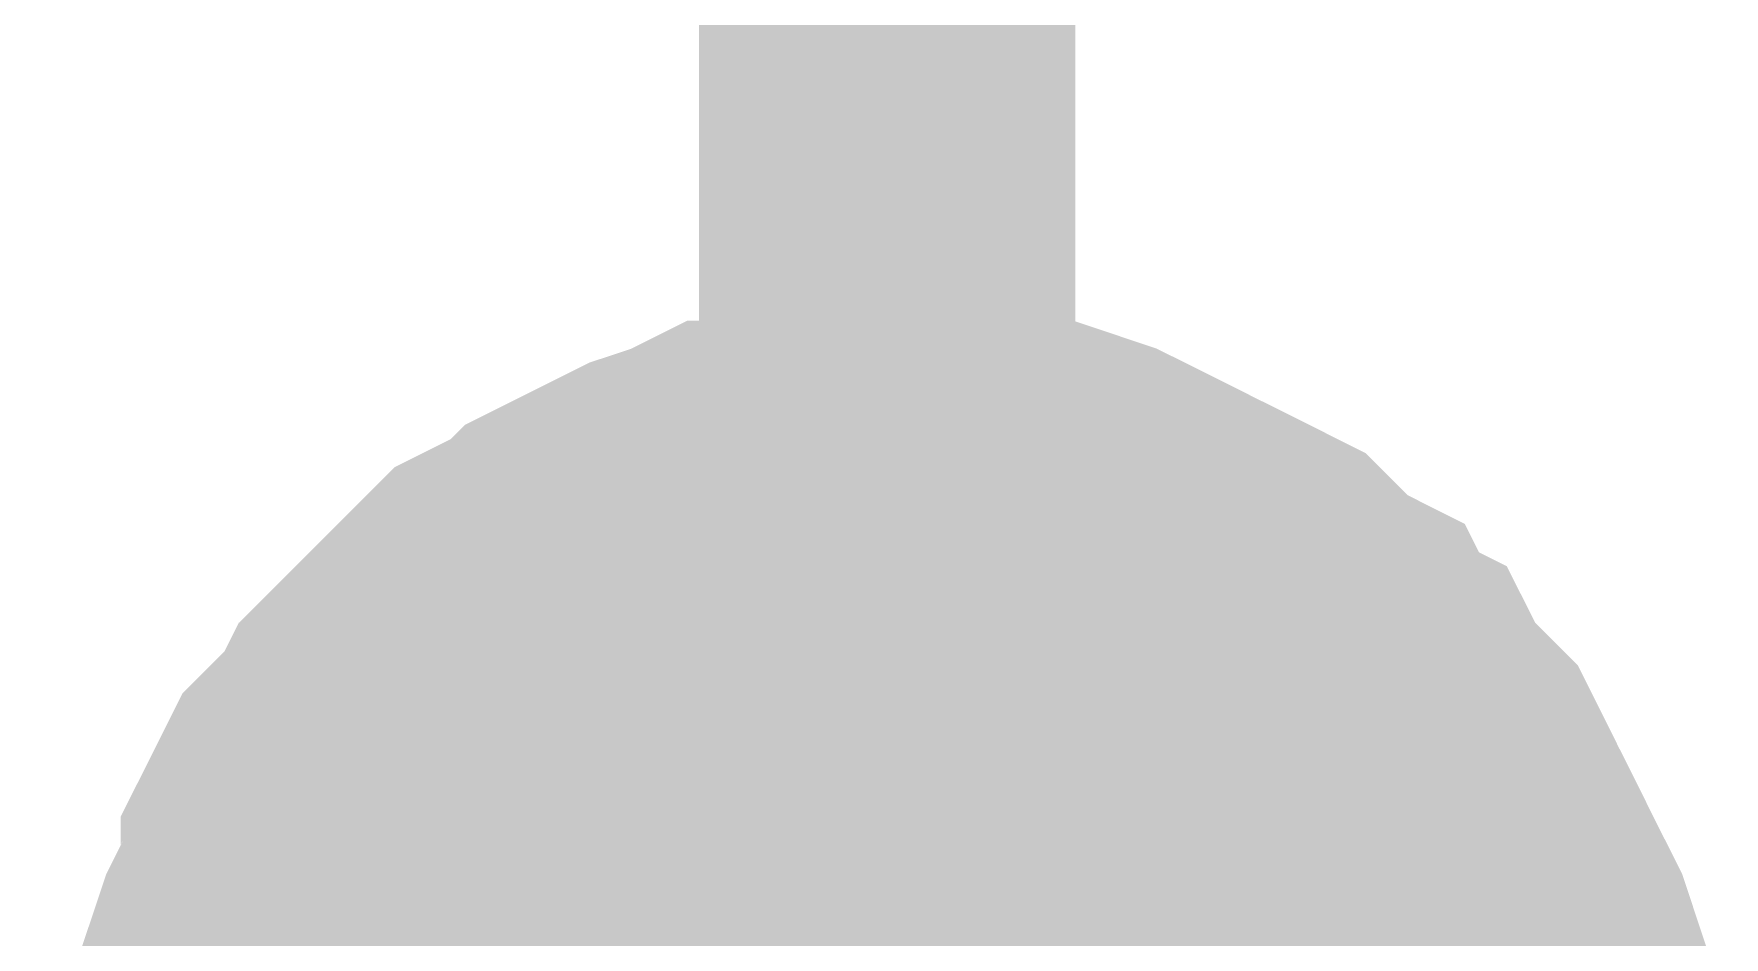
# Model space of a CAD drawing. Header units: inches. Extents: x 0 to 432, y 0 to 280.
# Drawn here: x 215.221 to 216.566, y 185.57 to 186.289 of the extents above; entities that cross this region are included whole.
import ezdxf

# ---------------------------------------------------------------- set-up
doc = ezdxf.new("R2010")
doc.units = ezdxf.units.IN
doc.layers.add('Sheet', color=255, linetype='Continuous')

msp = doc.modelspace()

# ---------------------------------------------------------------- linework, layer by layer
at = {"layer": 'Sheet'}
for points in [[(208.2855, 185.4057, 0.2997, 0.2997, 0), (215.9, 185.4057, 0.2997, 0.2997, 0), (215.9, 190.4929, 0.2997, 0.2997, 0)], [(215.3946, 185.4057, 0.2997, 0.2997, 0), (215.3946, 185.4282, 0.2997, 0.2997, 0), (215.3946, 185.4619, 0.2997, 0.2997, 0), (215.4058, 185.4843, 0.2997, 0.2997, 0), (215.4058, 185.5068, 0.2997, 0.2997, 0), (215.4058, 185.5292, 0.2997, 0.2997, 0), (215.4171, 185.5629, 0.2997, 0.2997, 0), (215.4283, 185.5854, 0.2997, 0.2997, 0), (215.4395, 185.6078, 0.2997, 0.2997, 0), (215.4395, 185.6303, 0.2997, 0.2997, 0), (215.4508, 185.6528, 0.2997, 0.2997, 0), (215.462, 185.6752, 0.2997, 0.2997, 0), (215.4845, 185.6977, 0.2997, 0.2997, 0), (215.4957, 185.7089, 0.2997, 0.2997, 0), (215.5069, 185.7314, 0.2997, 0.2997, 0), (215.5294, 185.7538, 0.2997, 0.2997, 0), (215.5406, 185.7651, 0.2997, 0.2997, 0), (215.5631, 185.7875, 0.2997, 0.2997, 0), (215.5743, 185.7988, 0.2997, 0.2997, 0), (215.5968, 185.8212, 0.2997, 0.2997, 0), (215.6192, 185.8324, 0.2997, 0.2997, 0), (215.6417, 185.8437, 0.2997, 0.2997, 0), (215.6529, 185.8549, 0.2997, 0.2997, 0), (215.6754, 185.8661, 0.2997, 0.2997, 0), (215.6978, 185.8774, 0.2997, 0.2997, 0), (215.7203, 185.8886, 0.2997, 0.2997, 0), (215.754, 185.8998, 0.2997, 0.2997, 0), (215.7765, 185.9111, 0.2997, 0.2997, 0), (215.7989, 185.9111, 0.2997, 0.2997, 0), (215.8214, 185.9111, 0.2997, 0.2997, 0), (215.8438, 185.9223, 0.2997, 0.2997, 0), (215.8775, 185.9223, 0.2997, 0.2997, 0), (215.9, 185.9223, 0.2997, 0.2997, 0)], [(215.3946, 185.4057, 0.2997, 0.2997, 0), (215.3946, 185.4282, 0.2997, 0.2997, 0), (215.3946, 185.4619, 0.2997, 0.2997, 0), (215.4058, 185.4843, 0.2997, 0.2997, 0), (215.4058, 185.5068, 0.2997, 0.2997, 0), (215.4058, 185.5292, 0.2997, 0.2997, 0), (215.4171, 185.5629, 0.2997, 0.2997, 0), (215.4283, 185.5854, 0.2997, 0.2997, 0), (215.4395, 185.6078, 0.2997, 0.2997, 0), (215.4395, 185.6303, 0.2997, 0.2997, 0), (215.4508, 185.6528, 0.2997, 0.2997, 0), (215.462, 185.6752, 0.2997, 0.2997, 0), (215.4845, 185.6977, 0.2997, 0.2997, 0), (215.4957, 185.7089, 0.2997, 0.2997, 0), (215.5069, 185.7314, 0.2997, 0.2997, 0), (215.5294, 185.7538, 0.2997, 0.2997, 0), (215.5406, 185.7651, 0.2997, 0.2997, 0), (215.5631, 185.7875, 0.2997, 0.2997, 0), (215.5743, 185.7988, 0.2997, 0.2997, 0), (215.5968, 185.8212, 0.2997, 0.2997, 0), (215.6192, 185.8324, 0.2997, 0.2997, 0), (215.6417, 185.8437, 0.2997, 0.2997, 0), (215.6529, 185.8549, 0.2997, 0.2997, 0), (215.6754, 185.8661, 0.2997, 0.2997, 0), (215.6978, 185.8774, 0.2997, 0.2997, 0), (215.7203, 185.8886, 0.2997, 0.2997, 0), (215.754, 185.8998, 0.2997, 0.2997, 0), (215.7765, 185.9111, 0.2997, 0.2997, 0), (215.7989, 185.9111, 0.2997, 0.2997, 0), (215.8214, 185.9111, 0.2997, 0.2997, 0), (215.8438, 185.9223, 0.2997, 0.2997, 0), (215.8775, 185.9223, 0.2997, 0.2997, 0), (215.9, 185.9223, 0.2997, 0.2997, 0)], [(215.3946, 185.4057, 0.2997, 0.2997, 0), (215.3946, 185.4282, 0.2997, 0.2997, 0), (215.3946, 185.4619, 0.2997, 0.2997, 0), (215.4058, 185.4843, 0.2997, 0.2997, 0), (215.4058, 185.5068, 0.2997, 0.2997, 0), (215.4058, 185.5292, 0.2997, 0.2997, 0), (215.4171, 185.5629, 0.2997, 0.2997, 0), (215.4283, 185.5854, 0.2997, 0.2997, 0), (215.4395, 185.6078, 0.2997, 0.2997, 0), (215.4395, 185.6303, 0.2997, 0.2997, 0), (215.4508, 185.6528, 0.2997, 0.2997, 0), (215.462, 185.6752, 0.2997, 0.2997, 0), (215.4845, 185.6977, 0.2997, 0.2997, 0), (215.4957, 185.7089, 0.2997, 0.2997, 0), (215.5069, 185.7314, 0.2997, 0.2997, 0), (215.5294, 185.7538, 0.2997, 0.2997, 0), (215.5406, 185.7651, 0.2997, 0.2997, 0), (215.5631, 185.7875, 0.2997, 0.2997, 0), (215.5743, 185.7988, 0.2997, 0.2997, 0), (215.5968, 185.8212, 0.2997, 0.2997, 0), (215.6192, 185.8324, 0.2997, 0.2997, 0), (215.6417, 185.8437, 0.2997, 0.2997, 0), (215.6529, 185.8549, 0.2997, 0.2997, 0), (215.6754, 185.8661, 0.2997, 0.2997, 0), (215.6978, 185.8774, 0.2997, 0.2997, 0), (215.7203, 185.8886, 0.2997, 0.2997, 0), (215.754, 185.8998, 0.2997, 0.2997, 0), (215.7765, 185.9111, 0.2997, 0.2997, 0), (215.7989, 185.9111, 0.2997, 0.2997, 0), (215.8214, 185.9111, 0.2997, 0.2997, 0), (215.8438, 185.9223, 0.2997, 0.2997, 0), (215.8775, 185.9223, 0.2997, 0.2997, 0), (215.9, 185.9223, 0.2997, 0.2997, 0)], [(215.3946, 185.4057, 0.2997, 0.2997, 0), (215.3946, 185.4282, 0.2997, 0.2997, 0), (215.3946, 185.4619, 0.2997, 0.2997, 0), (215.4058, 185.4843, 0.2997, 0.2997, 0), (215.4058, 185.5068, 0.2997, 0.2997, 0), (215.4058, 185.5292, 0.2997, 0.2997, 0), (215.4171, 185.5629, 0.2997, 0.2997, 0), (215.4283, 185.5854, 0.2997, 0.2997, 0), (215.4395, 185.6078, 0.2997, 0.2997, 0), (215.4395, 185.6303, 0.2997, 0.2997, 0), (215.4508, 185.6528, 0.2997, 0.2997, 0), (215.462, 185.6752, 0.2997, 0.2997, 0), (215.4845, 185.6977, 0.2997, 0.2997, 0), (215.4957, 185.7089, 0.2997, 0.2997, 0), (215.5069, 185.7314, 0.2997, 0.2997, 0), (215.5294, 185.7538, 0.2997, 0.2997, 0), (215.5406, 185.7651, 0.2997, 0.2997, 0), (215.5631, 185.7875, 0.2997, 0.2997, 0), (215.5743, 185.7988, 0.2997, 0.2997, 0), (215.5968, 185.8212, 0.2997, 0.2997, 0), (215.6192, 185.8324, 0.2997, 0.2997, 0), (215.6417, 185.8437, 0.2997, 0.2997, 0), (215.6529, 185.8549, 0.2997, 0.2997, 0), (215.6754, 185.8661, 0.2997, 0.2997, 0), (215.6978, 185.8774, 0.2997, 0.2997, 0), (215.7203, 185.8886, 0.2997, 0.2997, 0), (215.754, 185.8998, 0.2997, 0.2997, 0), (215.7765, 185.9111, 0.2997, 0.2997, 0), (215.7989, 185.9111, 0.2997, 0.2997, 0), (215.8214, 185.9111, 0.2997, 0.2997, 0), (215.8438, 185.9223, 0.2997, 0.2997, 0), (215.8775, 185.9223, 0.2997, 0.2997, 0), (215.9, 185.9223, 0.2997, 0.2997, 0)], [(215.9, 185.9223, 0.2997, 0.2997, 0), (215.9, 185.9223, 0.2997, 0.2997, 0)], [(215.9, 185.9223, 0.2997, 0.2997, 0), (215.9225, 185.9223, 0.2997, 0.2997, 0), (215.9562, 185.9223, 0.2997, 0.2997, 0), (215.9786, 185.9111, 0.2997, 0.2997, 0), (216.0011, 185.9111, 0.2997, 0.2997, 0), (216.0235, 185.9111, 0.2997, 0.2997, 0), (216.0572, 185.8998, 0.2997, 0.2997, 0), (216.0797, 185.8886, 0.2997, 0.2997, 0), (216.1022, 185.8774, 0.2997, 0.2997, 0), (216.1246, 185.8661, 0.2997, 0.2997, 0), (216.1471, 185.8549, 0.2997, 0.2997, 0), (216.1695, 185.8437, 0.2997, 0.2997, 0), (216.192, 185.8324, 0.2997, 0.2997, 0), (216.2032, 185.8212, 0.2997, 0.2997, 0), (216.2257, 185.7988, 0.2997, 0.2997, 0), (216.2482, 185.7875, 0.2997, 0.2997, 0), (216.2594, 185.7651, 0.2997, 0.2997, 0), (216.2818, 185.7538, 0.2997, 0.2997, 0), (216.2931, 185.7314, 0.2997, 0.2997, 0), (216.3155, 185.7089, 0.2997, 0.2997, 0), (216.3268, 185.6977, 0.2997, 0.2997, 0), (216.338, 185.6752, 0.2997, 0.2997, 0), (216.3492, 185.6528, 0.2997, 0.2997, 0), (216.3605, 185.6303, 0.2997, 0.2997, 0), (216.3717, 185.6078, 0.2997, 0.2997, 0), (216.3829, 185.5854, 0.2997, 0.2997, 0), (216.3942, 185.5629, 0.2997, 0.2997, 0), (216.4054, 185.5292, 0.2997, 0.2997, 0), (216.4054, 185.5068, 0.2997, 0.2997, 0), (216.4054, 185.4843, 0.2997, 0.2997, 0), (216.4166, 185.4619, 0.2997, 0.2997, 0), (216.4166, 185.4282, 0.2997, 0.2997, 0), (216.4166, 185.4057, 0.2997, 0.2997, 0)], [(215.9, 185.9223, 0.2997, 0.2997, 0), (215.9, 185.9223, 0.2997, 0.2997, 0)], [(215.9, 185.9223, 0.2997, 0.2997, 0), (215.9225, 185.9223, 0.2997, 0.2997, 0), (215.9562, 185.9223, 0.2997, 0.2997, 0), (215.9786, 185.9111, 0.2997, 0.2997, 0), (216.0011, 185.9111, 0.2997, 0.2997, 0), (216.0235, 185.9111, 0.2997, 0.2997, 0), (216.0572, 185.8998, 0.2997, 0.2997, 0), (216.0797, 185.8886, 0.2997, 0.2997, 0), (216.1022, 185.8774, 0.2997, 0.2997, 0), (216.1246, 185.8661, 0.2997, 0.2997, 0), (216.1471, 185.8549, 0.2997, 0.2997, 0), (216.1695, 185.8437, 0.2997, 0.2997, 0), (216.192, 185.8324, 0.2997, 0.2997, 0), (216.2032, 185.8212, 0.2997, 0.2997, 0), (216.2257, 185.7988, 0.2997, 0.2997, 0), (216.2482, 185.7875, 0.2997, 0.2997, 0), (216.2594, 185.7651, 0.2997, 0.2997, 0), (216.2818, 185.7538, 0.2997, 0.2997, 0), (216.2931, 185.7314, 0.2997, 0.2997, 0), (216.3155, 185.7089, 0.2997, 0.2997, 0), (216.3268, 185.6977, 0.2997, 0.2997, 0), (216.338, 185.6752, 0.2997, 0.2997, 0), (216.3492, 185.6528, 0.2997, 0.2997, 0), (216.3605, 185.6303, 0.2997, 0.2997, 0), (216.3717, 185.6078, 0.2997, 0.2997, 0), (216.3829, 185.5854, 0.2997, 0.2997, 0), (216.3942, 185.5629, 0.2997, 0.2997, 0), (216.4054, 185.5292, 0.2997, 0.2997, 0), (216.4054, 185.5068, 0.2997, 0.2997, 0), (216.4054, 185.4843, 0.2997, 0.2997, 0), (216.4166, 185.4619, 0.2997, 0.2997, 0), (216.4166, 185.4282, 0.2997, 0.2997, 0), (216.4166, 185.4057, 0.2997, 0.2997, 0)], [(215.9, 185.9223, 0.2997, 0.2997, 0), (215.9, 185.9223, 0.2997, 0.2997, 0)], [(215.9, 185.9223, 0.2997, 0.2997, 0), (215.9225, 185.9223, 0.2997, 0.2997, 0), (215.9562, 185.9223, 0.2997, 0.2997, 0), (215.9786, 185.9111, 0.2997, 0.2997, 0), (216.0011, 185.9111, 0.2997, 0.2997, 0), (216.0235, 185.9111, 0.2997, 0.2997, 0), (216.0572, 185.8998, 0.2997, 0.2997, 0), (216.0797, 185.8886, 0.2997, 0.2997, 0), (216.1022, 185.8774, 0.2997, 0.2997, 0), (216.1246, 185.8661, 0.2997, 0.2997, 0), (216.1471, 185.8549, 0.2997, 0.2997, 0), (216.1695, 185.8437, 0.2997, 0.2997, 0), (216.192, 185.8324, 0.2997, 0.2997, 0), (216.2032, 185.8212, 0.2997, 0.2997, 0), (216.2257, 185.7988, 0.2997, 0.2997, 0), (216.2482, 185.7875, 0.2997, 0.2997, 0), (216.2594, 185.7651, 0.2997, 0.2997, 0), (216.2818, 185.7538, 0.2997, 0.2997, 0), (216.2931, 185.7314, 0.2997, 0.2997, 0), (216.3155, 185.7089, 0.2997, 0.2997, 0), (216.3268, 185.6977, 0.2997, 0.2997, 0), (216.338, 185.6752, 0.2997, 0.2997, 0), (216.3492, 185.6528, 0.2997, 0.2997, 0), (216.3605, 185.6303, 0.2997, 0.2997, 0), (216.3717, 185.6078, 0.2997, 0.2997, 0), (216.3829, 185.5854, 0.2997, 0.2997, 0), (216.3942, 185.5629, 0.2997, 0.2997, 0), (216.4054, 185.5292, 0.2997, 0.2997, 0), (216.4054, 185.5068, 0.2997, 0.2997, 0), (216.4054, 185.4843, 0.2997, 0.2997, 0), (216.4166, 185.4619, 0.2997, 0.2997, 0), (216.4166, 185.4282, 0.2997, 0.2997, 0), (216.4166, 185.4057, 0.2997, 0.2997, 0)], [(215.9, 185.9223, 0.2997, 0.2997, 0), (215.9, 185.9223, 0.2997, 0.2997, 0)], [(215.9, 185.9223, 0.2997, 0.2997, 0), (215.9225, 185.9223, 0.2997, 0.2997, 0), (215.9562, 185.9223, 0.2997, 0.2997, 0), (215.9786, 185.9111, 0.2997, 0.2997, 0), (216.0011, 185.9111, 0.2997, 0.2997, 0), (216.0235, 185.9111, 0.2997, 0.2997, 0), (216.0572, 185.8998, 0.2997, 0.2997, 0), (216.0797, 185.8886, 0.2997, 0.2997, 0), (216.1022, 185.8774, 0.2997, 0.2997, 0), (216.1246, 185.8661, 0.2997, 0.2997, 0), (216.1471, 185.8549, 0.2997, 0.2997, 0), (216.1695, 185.8437, 0.2997, 0.2997, 0), (216.192, 185.8324, 0.2997, 0.2997, 0), (216.2032, 185.8212, 0.2997, 0.2997, 0), (216.2257, 185.7988, 0.2997, 0.2997, 0), (216.2482, 185.7875, 0.2997, 0.2997, 0), (216.2594, 185.7651, 0.2997, 0.2997, 0), (216.2818, 185.7538, 0.2997, 0.2997, 0), (216.2931, 185.7314, 0.2997, 0.2997, 0), (216.3155, 185.7089, 0.2997, 0.2997, 0), (216.3268, 185.6977, 0.2997, 0.2997, 0), (216.338, 185.6752, 0.2997, 0.2997, 0), (216.3492, 185.6528, 0.2997, 0.2997, 0), (216.3605, 185.6303, 0.2997, 0.2997, 0), (216.3717, 185.6078, 0.2997, 0.2997, 0), (216.3829, 185.5854, 0.2997, 0.2997, 0), (216.3942, 185.5629, 0.2997, 0.2997, 0), (216.4054, 185.5292, 0.2997, 0.2997, 0), (216.4054, 185.5068, 0.2997, 0.2997, 0), (216.4054, 185.4843, 0.2997, 0.2997, 0), (216.4166, 185.4619, 0.2997, 0.2997, 0), (216.4166, 185.4282, 0.2997, 0.2997, 0), (216.4166, 185.4057, 0.2997, 0.2997, 0)], [(215.4058, 185.5068, 0.0991, 0.0991, 0), (215.4058, 185.5292, 0.0991, 0.0991, 0), (215.4171, 185.5629, 0.0991, 0.0991, 0), (215.4283, 185.5854, 0.0991, 0.0991, 0), (215.4395, 185.6078, 0.0991, 0.0991, 0), (215.4395, 185.6303, 0.0991, 0.0991, 0), (215.4508, 185.6528, 0.0991, 0.0991, 0), (215.462, 185.6752, 0.0991, 0.0991, 0), (215.4845, 185.6977, 0.0991, 0.0991, 0), (215.4957, 185.7089, 0.0991, 0.0991, 0), (215.5069, 185.7314, 0.0991, 0.0991, 0), (215.5294, 185.7538, 0.0991, 0.0991, 0), (215.5406, 185.7651, 0.0991, 0.0991, 0), (215.5631, 185.7875, 0.0991, 0.0991, 0), (215.5743, 185.7988, 0.0991, 0.0991, 0), (215.5968, 185.8212, 0.0991, 0.0991, 0), (215.6192, 185.8324, 0.0991, 0.0991, 0), (215.6417, 185.8437, 0.0991, 0.0991, 0), (215.6529, 185.8549, 0.0991, 0.0991, 0), (215.6754, 185.8661, 0.0991, 0.0991, 0), (215.6978, 185.8774, 0.0991, 0.0991, 0), (215.7203, 185.8886, 0.0991, 0.0991, 0), (215.754, 185.8998, 0.0991, 0.0991, 0), (215.7765, 185.9111, 0.0991, 0.0991, 0), (215.7989, 185.9111, 0.0991, 0.0991, 0), (215.8214, 185.9111, 0.0991, 0.0991, 0), (215.8438, 185.9223, 0.0991, 0.0991, 0), (215.8775, 185.9223, 0.0991, 0.0991, 0), (215.9, 185.9223, 0.0991, 0.0991, 0)], [(215.4058, 185.5068, 0.0991, 0.0991, 0), (215.4058, 185.5292, 0.0991, 0.0991, 0), (215.4171, 185.5629, 0.0991, 0.0991, 0), (215.4283, 185.5854, 0.0991, 0.0991, 0), (215.4395, 185.6078, 0.0991, 0.0991, 0), (215.4395, 185.6303, 0.0991, 0.0991, 0), (215.4508, 185.6528, 0.0991, 0.0991, 0), (215.462, 185.6752, 0.0991, 0.0991, 0), (215.4845, 185.6977, 0.0991, 0.0991, 0), (215.4957, 185.7089, 0.0991, 0.0991, 0), (215.5069, 185.7314, 0.0991, 0.0991, 0), (215.5294, 185.7538, 0.0991, 0.0991, 0), (215.5406, 185.7651, 0.0991, 0.0991, 0), (215.5631, 185.7875, 0.0991, 0.0991, 0), (215.5743, 185.7988, 0.0991, 0.0991, 0), (215.5968, 185.8212, 0.0991, 0.0991, 0), (215.6192, 185.8324, 0.0991, 0.0991, 0), (215.6417, 185.8437, 0.0991, 0.0991, 0), (215.6529, 185.8549, 0.0991, 0.0991, 0), (215.6754, 185.8661, 0.0991, 0.0991, 0), (215.6978, 185.8774, 0.0991, 0.0991, 0), (215.7203, 185.8886, 0.0991, 0.0991, 0), (215.754, 185.8998, 0.0991, 0.0991, 0), (215.7765, 185.9111, 0.0991, 0.0991, 0), (215.7989, 185.9111, 0.0991, 0.0991, 0), (215.8214, 185.9111, 0.0991, 0.0991, 0), (215.8438, 185.9223, 0.0991, 0.0991, 0), (215.8775, 185.9223, 0.0991, 0.0991, 0), (215.9, 185.9223, 0.0991, 0.0991, 0)], [(215.4058, 185.5068, 0.0991, 0.0991, 0), (215.4058, 185.5292, 0.0991, 0.0991, 0), (215.4171, 185.5629, 0.0991, 0.0991, 0), (215.4283, 185.5854, 0.0991, 0.0991, 0), (215.4395, 185.6078, 0.0991, 0.0991, 0), (215.4395, 185.6303, 0.0991, 0.0991, 0), (215.4508, 185.6528, 0.0991, 0.0991, 0), (215.462, 185.6752, 0.0991, 0.0991, 0), (215.4845, 185.6977, 0.0991, 0.0991, 0), (215.4957, 185.7089, 0.0991, 0.0991, 0), (215.5069, 185.7314, 0.0991, 0.0991, 0), (215.5294, 185.7538, 0.0991, 0.0991, 0), (215.5406, 185.7651, 0.0991, 0.0991, 0), (215.5631, 185.7875, 0.0991, 0.0991, 0), (215.5743, 185.7988, 0.0991, 0.0991, 0), (215.5968, 185.8212, 0.0991, 0.0991, 0), (215.6192, 185.8324, 0.0991, 0.0991, 0), (215.6417, 185.8437, 0.0991, 0.0991, 0), (215.6529, 185.8549, 0.0991, 0.0991, 0), (215.6754, 185.8661, 0.0991, 0.0991, 0), (215.6978, 185.8774, 0.0991, 0.0991, 0), (215.7203, 185.8886, 0.0991, 0.0991, 0), (215.754, 185.8998, 0.0991, 0.0991, 0), (215.7765, 185.9111, 0.0991, 0.0991, 0), (215.7989, 185.9111, 0.0991, 0.0991, 0), (215.8214, 185.9111, 0.0991, 0.0991, 0), (215.8438, 185.9223, 0.0991, 0.0991, 0), (215.8775, 185.9223, 0.0991, 0.0991, 0), (215.9, 185.9223, 0.0991, 0.0991, 0)], [(215.4058, 185.5068, 0.0991, 0.0991, 0), (215.4058, 185.5292, 0.0991, 0.0991, 0), (215.4171, 185.5629, 0.0991, 0.0991, 0), (215.4283, 185.5854, 0.0991, 0.0991, 0), (215.4395, 185.6078, 0.0991, 0.0991, 0), (215.4395, 185.6303, 0.0991, 0.0991, 0), (215.4508, 185.6528, 0.0991, 0.0991, 0), (215.462, 185.6752, 0.0991, 0.0991, 0), (215.4845, 185.6977, 0.0991, 0.0991, 0), (215.4957, 185.7089, 0.0991, 0.0991, 0), (215.5069, 185.7314, 0.0991, 0.0991, 0), (215.5294, 185.7538, 0.0991, 0.0991, 0), (215.5406, 185.7651, 0.0991, 0.0991, 0), (215.5631, 185.7875, 0.0991, 0.0991, 0), (215.5743, 185.7988, 0.0991, 0.0991, 0), (215.5968, 185.8212, 0.0991, 0.0991, 0), (215.6192, 185.8324, 0.0991, 0.0991, 0), (215.6417, 185.8437, 0.0991, 0.0991, 0), (215.6529, 185.8549, 0.0991, 0.0991, 0), (215.6754, 185.8661, 0.0991, 0.0991, 0), (215.6978, 185.8774, 0.0991, 0.0991, 0), (215.7203, 185.8886, 0.0991, 0.0991, 0), (215.754, 185.8998, 0.0991, 0.0991, 0), (215.7765, 185.9111, 0.0991, 0.0991, 0), (215.7989, 185.9111, 0.0991, 0.0991, 0), (215.8214, 185.9111, 0.0991, 0.0991, 0), (215.8438, 185.9223, 0.0991, 0.0991, 0), (215.8775, 185.9223, 0.0991, 0.0991, 0), (215.9, 185.9223, 0.0991, 0.0991, 0)], [(215.9, 185.9223, 0.0991, 0.0991, 0), (215.9, 185.9223, 0.0991, 0.0991, 0)], [(215.9, 185.9223, 0.0991, 0.0991, 0), (215.9225, 185.9223, 0.0991, 0.0991, 0), (215.9562, 185.9223, 0.0991, 0.0991, 0), (215.9786, 185.9111, 0.0991, 0.0991, 0), (216.0011, 185.9111, 0.0991, 0.0991, 0), (216.0235, 185.9111, 0.0991, 0.0991, 0), (216.0572, 185.8998, 0.0991, 0.0991, 0), (216.0797, 185.8886, 0.0991, 0.0991, 0), (216.1022, 185.8774, 0.0991, 0.0991, 0), (216.1246, 185.8661, 0.0991, 0.0991, 0), (216.1471, 185.8549, 0.0991, 0.0991, 0), (216.1695, 185.8437, 0.0991, 0.0991, 0), (216.192, 185.8324, 0.0991, 0.0991, 0), (216.2032, 185.8212, 0.0991, 0.0991, 0), (216.2257, 185.7988, 0.0991, 0.0991, 0), (216.2482, 185.7875, 0.0991, 0.0991, 0), (216.2594, 185.7651, 0.0991, 0.0991, 0), (216.2818, 185.7538, 0.0991, 0.0991, 0), (216.2931, 185.7314, 0.0991, 0.0991, 0), (216.3155, 185.7089, 0.0991, 0.0991, 0), (216.3268, 185.6977, 0.0991, 0.0991, 0), (216.338, 185.6752, 0.0991, 0.0991, 0), (216.3492, 185.6528, 0.0991, 0.0991, 0), (216.3605, 185.6303, 0.0991, 0.0991, 0), (216.3717, 185.6078, 0.0991, 0.0991, 0), (216.3829, 185.5854, 0.0991, 0.0991, 0), (216.3942, 185.5629, 0.0991, 0.0991, 0), (216.4054, 185.5292, 0.0991, 0.0991, 0), (216.4054, 185.5068, 0.0991, 0.0991, 0)], [(215.9, 185.9223, 0.0991, 0.0991, 0), (215.9, 185.9223, 0.0991, 0.0991, 0)], [(215.9, 185.9223, 0.0991, 0.0991, 0), (215.9225, 185.9223, 0.0991, 0.0991, 0), (215.9562, 185.9223, 0.0991, 0.0991, 0), (215.9786, 185.9111, 0.0991, 0.0991, 0), (216.0011, 185.9111, 0.0991, 0.0991, 0), (216.0235, 185.9111, 0.0991, 0.0991, 0), (216.0572, 185.8998, 0.0991, 0.0991, 0), (216.0797, 185.8886, 0.0991, 0.0991, 0), (216.1022, 185.8774, 0.0991, 0.0991, 0), (216.1246, 185.8661, 0.0991, 0.0991, 0), (216.1471, 185.8549, 0.0991, 0.0991, 0), (216.1695, 185.8437, 0.0991, 0.0991, 0), (216.192, 185.8324, 0.0991, 0.0991, 0), (216.2032, 185.8212, 0.0991, 0.0991, 0), (216.2257, 185.7988, 0.0991, 0.0991, 0), (216.2482, 185.7875, 0.0991, 0.0991, 0), (216.2594, 185.7651, 0.0991, 0.0991, 0), (216.2818, 185.7538, 0.0991, 0.0991, 0), (216.2931, 185.7314, 0.0991, 0.0991, 0), (216.3155, 185.7089, 0.0991, 0.0991, 0), (216.3268, 185.6977, 0.0991, 0.0991, 0), (216.338, 185.6752, 0.0991, 0.0991, 0), (216.3492, 185.6528, 0.0991, 0.0991, 0), (216.3605, 185.6303, 0.0991, 0.0991, 0), (216.3717, 185.6078, 0.0991, 0.0991, 0), (216.3829, 185.5854, 0.0991, 0.0991, 0), (216.3942, 185.5629, 0.0991, 0.0991, 0), (216.4054, 185.5292, 0.0991, 0.0991, 0), (216.4054, 185.5068, 0.0991, 0.0991, 0)], [(215.9, 185.9223, 0.0991, 0.0991, 0), (215.9, 185.9223, 0.0991, 0.0991, 0)], [(215.9, 185.9223, 0.0991, 0.0991, 0), (215.9225, 185.9223, 0.0991, 0.0991, 0), (215.9562, 185.9223, 0.0991, 0.0991, 0), (215.9786, 185.9111, 0.0991, 0.0991, 0), (216.0011, 185.9111, 0.0991, 0.0991, 0), (216.0235, 185.9111, 0.0991, 0.0991, 0), (216.0572, 185.8998, 0.0991, 0.0991, 0), (216.0797, 185.8886, 0.0991, 0.0991, 0), (216.1022, 185.8774, 0.0991, 0.0991, 0), (216.1246, 185.8661, 0.0991, 0.0991, 0), (216.1471, 185.8549, 0.0991, 0.0991, 0), (216.1695, 185.8437, 0.0991, 0.0991, 0), (216.192, 185.8324, 0.0991, 0.0991, 0), (216.2032, 185.8212, 0.0991, 0.0991, 0), (216.2257, 185.7988, 0.0991, 0.0991, 0), (216.2482, 185.7875, 0.0991, 0.0991, 0), (216.2594, 185.7651, 0.0991, 0.0991, 0), (216.2818, 185.7538, 0.0991, 0.0991, 0), (216.2931, 185.7314, 0.0991, 0.0991, 0), (216.3155, 185.7089, 0.0991, 0.0991, 0), (216.3268, 185.6977, 0.0991, 0.0991, 0), (216.338, 185.6752, 0.0991, 0.0991, 0), (216.3492, 185.6528, 0.0991, 0.0991, 0), (216.3605, 185.6303, 0.0991, 0.0991, 0), (216.3717, 185.6078, 0.0991, 0.0991, 0), (216.3829, 185.5854, 0.0991, 0.0991, 0), (216.3942, 185.5629, 0.0991, 0.0991, 0), (216.4054, 185.5292, 0.0991, 0.0991, 0), (216.4054, 185.5068, 0.0991, 0.0991, 0)], [(215.9, 185.9223, 0.0991, 0.0991, 0), (215.9, 185.9223, 0.0991, 0.0991, 0)], [(215.9, 185.9223, 0.0991, 0.0991, 0), (215.9225, 185.9223, 0.0991, 0.0991, 0), (215.9562, 185.9223, 0.0991, 0.0991, 0), (215.9786, 185.9111, 0.0991, 0.0991, 0), (216.0011, 185.9111, 0.0991, 0.0991, 0), (216.0235, 185.9111, 0.0991, 0.0991, 0), (216.0572, 185.8998, 0.0991, 0.0991, 0), (216.0797, 185.8886, 0.0991, 0.0991, 0), (216.1022, 185.8774, 0.0991, 0.0991, 0), (216.1246, 185.8661, 0.0991, 0.0991, 0), (216.1471, 185.8549, 0.0991, 0.0991, 0), (216.1695, 185.8437, 0.0991, 0.0991, 0), (216.192, 185.8324, 0.0991, 0.0991, 0), (216.2032, 185.8212, 0.0991, 0.0991, 0), (216.2257, 185.7988, 0.0991, 0.0991, 0), (216.2482, 185.7875, 0.0991, 0.0991, 0), (216.2594, 185.7651, 0.0991, 0.0991, 0), (216.2818, 185.7538, 0.0991, 0.0991, 0), (216.2931, 185.7314, 0.0991, 0.0991, 0), (216.3155, 185.7089, 0.0991, 0.0991, 0), (216.3268, 185.6977, 0.0991, 0.0991, 0), (216.338, 185.6752, 0.0991, 0.0991, 0), (216.3492, 185.6528, 0.0991, 0.0991, 0), (216.3605, 185.6303, 0.0991, 0.0991, 0), (216.3717, 185.6078, 0.0991, 0.0991, 0), (216.3829, 185.5854, 0.0991, 0.0991, 0), (216.3942, 185.5629, 0.0991, 0.0991, 0), (216.4054, 185.5292, 0.0991, 0.0991, 0), (216.4054, 185.5068, 0.0991, 0.0991, 0)]]:
    msp.add_lwpolyline(points, format="xyseb", dxfattribs=at)
msp.add_lwpolyline([(215.646, 185.42, 0.508, 0.508, 1), (216.154, 185.42, 0.508, 0.508, 1)], format="xyseb", close=True, dxfattribs=at)

doc.saveas('drawing.dxf')
